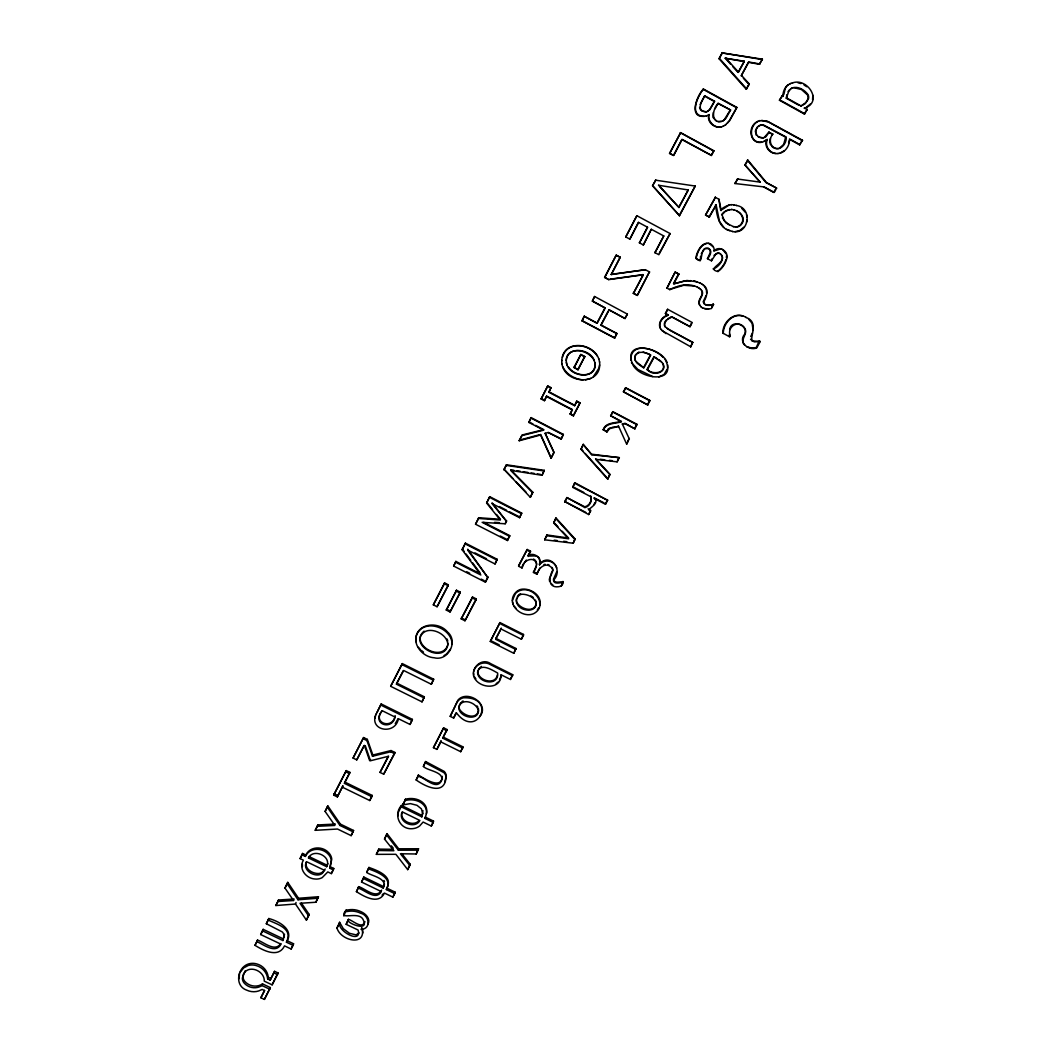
<?xml version="1.0" encoding="UTF-8"?>
<svg xmlns="http://www.w3.org/2000/svg" width="1052" height="1052" viewBox="0 0 1052 1052"><rect width="100%" height="100%" fill="white"/><g stroke="black" fill="none" stroke-linecap="round" stroke-linejoin="round"><path stroke-width="1.5" d="M544.673 539.808L546.869 535.718L568.645 538.808L553.694 522.962L555.956 517.952L575.036 538.913L573.208 543.226L544.673 539.808L546.869 534.942L568.593 538.032L562.202 531.247M532.72 492.849L510.667 470.415L542.03 475.28L544.305 470.336L506.433 464.787L504.053 469.337L530.34 497.333L532.746 492.165L510.746 469.771L513.876 470.257M548.881 392.251L551.038 387.649L547.737 385.926L541.149 398.971L544.449 400.694L546.619 396.091L572.314 409.517L570.21 414.133L573.498 415.856L580.06 402.837L576.772 401.114L574.655 405.73L548.881 392.251L550.314 389.03M542.03 475.28L544.305 470.336M539.65 563.819L539.637 564.661L539.65 563.819C550.275 552.208 563.819 570.434 553.497 580.139C554.115 587.108 567.712 578.35 561.163 586.161C548.46 589.778 548.079 578.35 552.734 570.289A4.905 4.773 -0.5 0 0 552.09 567.475M536.257 565.897L533.456 572.472L536.954 574.247L539.86 568.014M362.874 932.992L362.493 929.416M539.689 562.005C541.293 550.025 522.055 561.189 530.445 551.958L530.471 551.143L527.197 549.473L518.689 565.424L518.636 566.265L522.002 567.975C522.423 560.282 534.81 555.206 536.612 564.293M397.932 815.971L398.05 813.472M528.183 556.482L530.471 551.143M706.668 293.337L706.365 289.353L704.156 285.907M530.34 497.333L532.746 492.165M518.636 566.265L527.197 549.473M501.252 629.096L521.384 639.248L523.449 635.434L523.488 634.448L499.976 622.587L490.285 641.457L513.81 653.292L515.927 648.479L495.847 638.367L501.344 628.123L495.742 639.366L515.861 649.492M726.406 257.701L726.498 255.781M521.384 639.248L523.488 634.448M477.74 671.058C477.345 680.197 495.242 686.009 497.399 674.989M758.295 126.201A6.299 6.01 -68.5 0 1 763.634 125.451L785.634 137.181L783.714 144.321L779.243 148.464M761.924 137.904C755.533 137.602 753.837 129.422 758.808 126.043A6.312 6.023 -68.5 0 1 764.146 125.306L786.212 137.049C786.975 144.729 778.414 152.882 771.668 146.294M283.909 937.279L284.001 935.78A6.102 5.576 12.9 0 0 282.186 931.875L266.314 923.735L268.825 918.514C278.951 921.197 294.691 929.639 286.433 942.224L293.035 945.353L291.102 948.996L284.513 945.866C278.504 958.477 263.25 950.508 255.005 945.34L257.516 940.093C263.92 942.132 275.059 952.533 280.831 943.512M284.54 934.215L282.922 940.554L262.566 930.902L263.158 929.337L283.475 938.976L282.922 940.554M522.002 567.975L523.909 563.662M519.254 440.749L521.976 435.567L543.726 430.15L528.867 422.417L531.128 417.618L563.346 434.384L561.137 439.197L548.263 432.503L545.146 433.266L553.983 452.715L551.064 458.212L540.636 434.989L519.254 440.749L522.029 435.015L543.726 429.597L535.639 425.389M500.91 676.541L500.87 674.661L510.615 679.539L512.732 674.713L490.613 663.615C480.646 656.579 468.022 670.952 475.714 679.947C482.381 688.613 500.66 689.231 501.002 675.463M513.81 653.292L515.927 648.479M528.867 422.417L531.128 417.618M509.655 536.402L482.145 522.344L505.17 523.778L506.499 521.266L491.994 503.553L519.57 517.689L521.674 513.074L489.732 496.675L486.616 503.066L500.331 520.03L478.568 518.465L475.543 524.225L507.458 540.531L509.733 535.626L483.723 522.331M519.57 517.689L521.674 513.074M753.14 330.459L752.101 323.28L748.524 319.058M743.028 316.218C732.481 312.668 723.329 323.595 723.25 333.431L722.842 333.103C722.54 321.61 735.387 310.195 746.223 317.572M782.872 96.389C782.78 91.103 785.489 85.554 790.591 83.502M721.304 126.819C713.927 128.752 707.483 120.493 708.851 114.668C706.313 122.86 716.307 129.975 723.5 126.082M490.285 641.457L499.976 622.587M507.458 540.531L509.733 535.626M495.742 639.366L495.847 638.367M539.413 564.543C541.925 557.705 533.916 551.761 528.091 555.601M506.499 521.266L492.112 502.843M505.17 523.778L506.577 520.516M667.599 367.976L667.678 364.86M700.579 256.162L700.316 260.764L695.819 258.345C696.7 251.454 702.341 240.211 710.836 244.038C718.121 250.034 709.035 252.73 720.883 248.798M455.845 561.387L453.636 566.055L485.406 582.164L487.839 577.587L467.601 550.012L495.045 563.977L497.188 559.309L465.405 543.134L462.157 549.775L480.83 574.997L455.647 562.215L455.845 561.387L479.567 573.432M634.75 358.482C635.106 349.922 645.836 351.684 650.715 355.168L643.824 368.016L637.288 363.374L634.803 359.626M495.045 563.977L497.188 559.309M503.961 469.981L506.433 464.787M462.696 748.025L462.867 746.815L443.076 737.031L442.853 738.215L462.696 748.025L460.71 751.707L440.88 741.91L441.104 740.713L436.882 749.379L433.437 747.683L443.642 727.852L447.087 729.562L442.853 738.215M487.839 577.587L467.772 549.21M375.143 718.056L375.446 716.031M460.71 751.707L460.881 750.497M485.406 582.164L487.97 576.72M799.204 105.437L786.304 98.296L786.843 94.733M786.304 98.296L788.671 91.485L791.051 88.618M447.994 643.18C446.416 665.508 407.098 646.007 424.074 631.121M243.341 974.389L243.025 976.269A8.324 7.548 13.1 0 0 244.603 981.161C248.877 986.342 256.885 987.762 262.513 983.883L270.364 987.578L264.407 999.4L260.883 997.743L264.486 990.353M536.191 603.033C534.929 613.474 520.595 609.279 517.032 602.559A6.023 5.839 3.1 0 1 516.663 598.312M476.069 599.798L476.227 598.89L472.493 597.01L461.223 618.892L464.958 620.772L476.069 599.798L472.322 597.917L472.493 597.01M566.213 360.599C567.764 344.872 589.554 349.922 594.367 360.889M455.148 706.339L450.203 716.359L453.649 718.069L455.937 713.019M812.578 99.782L812.802 95.219M433.266 822.467L433.503 821.099L425.31 817.102L425.061 818.456L433.266 822.467L431.32 826.044L423.114 822.046L419.669 825.952A13.058 12.216 8.8 0 1 412.726 828.66C399.957 830.12 392.883 814.721 401.456 805.438L422.089 815.51L421.826 816.852L401.141 806.766L401.456 805.438M788.579 143.098L788.947 140.994M486.616 503.066L489.732 496.675M431.32 826.044L433.503 821.099M327.356 865.02C330.012 855.276 312.904 848.504 308.499 857.959L326.672 866.703L327.816 863.574M464.958 620.772L476.227 598.89M433.437 747.683L443.642 727.852M561.807 360.691C562.649 339.401 593.052 342.11 598.825 358.995M239.527 973.508L239.12 978.715M409.899 865.638L400.431 853.764L416.197 853.987L418.538 848.754L398.682 848.793L387.031 833.657L384.519 839.088L393.856 850.739L378.418 850.516L376.353 854.356L395.881 854.303L407.729 869.649L410.175 864.205L401.68 853.527M416.197 853.987L418.538 848.754M512.363 600.587L515.164 593.893A10.625 10.31 2.9 0 1 521.056 590.211C534.311 586.437 548.434 605.768 533.732 613.618C522.2 618.826 505.552 604.335 515.23 592.999A10.599 10.283 2.9 0 1 521.108 589.317C530.011 587.66 542.477 595.222 539.755 605.36M664.259 324.332L664.509 323.082A8.074 7.903 -56.8 0 1 666.192 320.15M776.047 153.447C769.328 153.027 764.515 145.794 767.303 139.495L766.777 139.614C763.41 146.991 770.721 154.933 778.309 153.46M713.282 112.551L712.914 117.298L716.386 121.019M407.729 869.649L410.175 864.205M478.568 518.465L478.713 517.716L500.436 519.293L496.518 514.454M599.153 367.069L599.587 364.899M402.022 812.249C397.617 822.283 414.975 829.778 419.88 820.468L402.416 811.947L401.719 813.591M306.342 862.009C304.304 868.899 312.47 873.66 318.401 873.515A7.666 7.088 12.7 0 0 322.977 871.713L324.161 870.504M475.543 524.225L478.713 517.716M442.313 776.35C441.472 790.499 423.89 778.204 418.38 775.061L418.117 776.323C424.469 776.968 435.607 790.407 441.196 781.452C445.588 771.773 427.493 770.998 423.391 766.461L425.613 761.543L444.128 771.366A7.548 7.114 7.8 0 1 446.285 776.139L444.786 781.794M423.391 766.461L425.613 761.543M460.04 592.999L460.224 592.105L456.463 590.211L446.285 610.081L450.046 611.975L460.04 592.999L456.266 591.092L456.463 590.211M381.666 890.084C376.419 899.67 364.86 888.361 358.679 886.639L356.404 891.649C364.045 896.475 378.641 905.18 384.467 893.082L392.856 897.119L394.75 893.621L395.065 892.122L386.702 888.085C393.777 876.211 377.037 870.425 368.963 867.44L366.688 872.437C371.566 876.106 388.28 878.196 383.217 888.059L363.427 878.525L363.808 877.052L383.559 886.573L383.217 888.059M392.856 897.119L395.065 892.122M425.363 762.792L443.905 772.628A7.561 7.127 7.8 0 1 446.074 777.402C444.575 796.035 425.468 786.62 416.158 779.979L418.38 775.061M418.275 850.161L398.379 850.2L398.682 848.793M450.046 611.975L460.224 592.105M462.157 549.775L465.405 543.134M394.75 893.621L386.36 889.571L386.702 888.085M746.499 222.261L747.078 219.697M422.759 813.525L421.379 808.843L416.96 805.293L410.398 803.623L402.824 804.898L405.467 799.204C412.502 797.377 421.339 799.033 425.363 805.582A12.492 11.717 8.7 0 1 426.691 812.42L425.061 818.456M424.087 697.923L396.446 684.194L403.639 670.479L431.333 684.26L433.674 679.224L402.324 663.602L390.66 686.312L422.01 701.868L424.35 696.818L396.775 683.116L403.232 670.782M403.166 805.082L405.467 799.204M431.333 684.26L433.674 679.224M402.824 804.898L403.126 803.583M707.786 248.18C698.331 246.865 704.63 266.629 696.174 258.503C697.305 252.375 700.343 244.774 707.102 243.275M287.393 939.62C291.759 927.864 275.637 923.695 268.247 920.053L268.825 918.514M422.01 701.868L424.35 696.818M448.113 585.675L448.323 584.794L444.575 582.9L433.319 604.847L437.067 606.728L448.113 585.675L444.352 583.781L444.575 582.9M384.519 839.088L387.031 833.657M359.087 932.966L356.063 934.873L349.461 933.295L343.281 928.666L339.612 922.288L336.956 927.982C340.677 941.145 367.319 946.787 361.783 927.746M361.27 929.521L361.664 927.956M376.156 713.835C368.239 730.811 395.42 735.611 398.406 718.713L410.043 724.46L412.397 719.397L381.192 703.946L375.788 714.979M410.043 724.46L412.397 719.397M378.418 850.516L378.773 849.109L392.633 849.306M376.353 854.356L378.773 849.109M437.067 606.728L448.323 584.794M366.688 872.437L368.963 867.44M770.314 138.509L769.722 141.862L770.551 144.952M358.679 886.639L358.285 888.125C364.479 889.847 376.064 901.169 381.324 891.57L361.546 882.049L363.808 877.052M394.566 753.666L394.894 752.443L391.055 750.549L372.868 755.02L372.487 756.256L390.726 751.772L394.566 753.666L383.691 774.193L380.022 772.405L388.201 756.362M339.612 922.288C336.758 931.086 362.361 944.63 358.075 930.021L346.174 924.34L348.436 919.33C352.946 920.421 362.19 929.81 364.952 921.644M346.174 924.34L348.436 919.33M390.726 751.772L391.055 750.549M348.028 920.881C351 924.826 368.884 931.138 363.282 919.948C359.205 909.927 336.574 921.973 346.095 910.151L350.145 909.638A18.936 17.397 9.9 0 1 361.06 911.716C365.675 913.675 370.869 918.869 367.937 924.182M383.691 774.193L394.894 752.443M343.807 916.003L346.095 910.151M342.426 787.212L369.752 800.533L371.777 796.706L372.145 795.404L344.872 782.096L349.948 772.392L346.279 770.603L333.681 795.102L337.35 796.89L342.86 785.923L337.35 796.89M394.855 716.951L382.349 710.771C370.383 724.315 393.277 731.758 395.184 715.807C392.804 729.996 371.764 723.118 382.139 710.718M369.752 800.533L372.145 795.404M351.144 835.643L353.564 830.475L340.375 824.084L327.803 805.885L325.121 811.447L334.891 825.439L317.336 826.307L315.232 830.317L337.508 829.029L351.144 835.643L353.564 830.475M396.446 684.194L396.775 683.116M390.66 686.312L402.324 663.602M372.868 755.02L367.345 739.385L363.597 737.544L353.077 758.071L356.76 759.873L364.36 745.381L369.62 760.57L370.541 759.597M302.595 853.448L300.109 858.603L303.384 860.168C298.268 868.689 305.987 878.538 315.021 879.012A11.611 10.744 12.7 0 0 322.241 877.592L327.803 871.924L331.341 873.62L333.313 869.899L333.76 868.452L330.223 866.756L331.761 859.142A11.427 10.586 12.7 0 0 328.632 852.685C322.162 845.387 308.46 846.466 305.343 856.433L302.069 854.868L302.595 853.448L305.856 855.013M331.341 873.62L333.76 868.452M376.945 712.493L381.192 703.946M333.313 869.899L329.763 868.202L330.223 866.756M308.63 915.911L299.991 903.287L315.863 902.248L318.467 896.738L298.531 898.263L287.761 882.352L284.987 888.085L293.521 900.512L277.952 901.511L275.848 905.535L295.507 904.036L306.395 920.132L309.13 914.372L301.372 903.037M315.863 902.248L318.467 896.738M324.7 870.425L306.54 861.693C302.411 868.886 311.26 875.395 317.928 874.975A7.68 7.101 12.7 0 0 322.504 873.173L325.173 868.978M372.487 756.256L366.951 740.582L367.345 739.385M326.672 866.703L327.133 865.27L309.012 856.538L308.499 857.959M353.156 831.856L339.941 825.452L340.375 824.084M306.395 920.132L309.13 914.372M353.077 758.071L363.597 737.544M356.76 759.873L363.992 745.618M291.102 948.996L293.561 943.762L286.972 940.646L286.433 942.224M371.777 796.706L344.438 783.372L349.948 772.392M293.035 945.353L293.561 943.762M556.797 571.617L553.47 579.271C554.207 584.741 561.926 580.388 563.162 582.466M344.438 783.372L344.872 782.096M243.499 974.113C248.601 964.119 264.841 970.812 264.249 981.135L272.126 984.843L278.083 972.995L274.546 971.325L270.18 980.148L267.668 978.952C267.129 972.6 262.342 967.183 256.215 965.578A13.321 12.085 13.1 0 0 248.219 965.486L243.577 967.971L240.001 972.469M333.681 795.102L346.279 770.603M272.126 984.843L278.083 972.995M386.36 889.571C393.448 877.67 376.669 871.884 368.581 868.886M270.18 980.148L274.546 971.325M317.993 898.237L298.005 899.776L298.531 898.263M264.407 999.4L270.364 987.578M295.507 904.036L296.033 902.524M267.668 978.952L268.247 977.295C267.708 970.957 262.934 965.552 256.82 963.948A13.295 12.059 13.1 0 0 248.837 963.856C237.344 967.104 234.149 985.803 246.655 990.129A15.044 13.637 13 0 0 258.7 990.958L262.132 989.419L264.657 990.603L260.883 997.743M293.521 900.512L294.06 899L278.517 900.012L275.848 905.535M325.121 811.447L327.803 805.885M245.287 970.68L242.394 977.926A8.35 7.561 13.1 0 0 243.972 982.831C248.259 988.012 256.293 989.432 261.922 985.54L262.513 983.883M317.336 826.307L317.835 824.939L335.351 824.071M315.232 830.317L317.835 824.939M383.559 886.573L384.467 884.061M284.987 888.085L287.761 882.352M277.952 901.511L278.517 900.012M257.516 940.093L256.912 941.685C263.513 944.315 275.558 954.44 281.002 944.196L260.659 934.544L263.158 929.337M552.471 571.775L549.315 579.179L549.591 581.427M667.152 369.107L664.128 374.42L658.815 376.984M422.089 815.51L422.733 813.827M421.826 816.852L422.93 810.566M329.763 868.202L331.301 860.575A11.454 10.599 12.7 0 0 328.171 854.106C321.965 847.333 309.525 847.544 305.343 856.433M729.654 329.763C731.035 318.703 748.866 324.976 744.658 334.194C737.86 341.953 748.419 351.158 756.704 347.975L760.28 341.466L752.048 340.901M420.156 637.63C424.613 623.718 447.047 632.134 447.784 644.179M447.665 645.257C443.102 658.999 420.971 650.662 420.103 638.748M594.038 504.565L594.788 502.738M562.425 357.378C566.686 340.48 589.633 343.688 597.299 356.049M478.344 711.389C475.399 720.133 463.274 715.255 459.711 709.508A5.931 5.654 7.2 0 1 459.303 705.392L460.763 702.657M499.49 680.026L500.686 677.146M455.463 705.432L457.659 701.368A10.467 9.968 7.1 0 1 463.419 697.805C498.043 696.463 476.964 740.108 456.45 712.861L453.649 718.069M473.742 671.426C475.333 664.062 484.236 660.695 490.482 664.667L512.653 675.778M598.93 368.161L593.381 376.721M398.392 812.21L401.141 806.766M701.224 253.874L704.695 248.666L708.785 248.561M752.469 332.958L750.733 336.535M706.089 295.533L703.209 301.727C704.09 306.171 710.034 305.974 713.269 304.396M700.185 104.45L704.801 95.824L714.584 101.202L709.876 109.645L706.247 111.985M612.185 427.296L618.55 426.402L609.489 428.703L606.899 432.004L603.23 429.597C605.715 422.154 615.302 423.246 621.285 421.287L610.647 415.724L612.829 411.661L636.894 424.258L634.921 428.861L625.283 423.811L622.311 423.982L625.098 423.272L634.921 428.861M603.361 430.15C605.847 422.694 615.459 423.772 621.456 421.813L610.647 415.724M300.109 858.603L302.069 854.868M608.188 311.142L600.902 324.976L616.827 333.418L614.67 338.126L582.045 320.873L584.268 316.165L597.168 323.253L605.202 307.986L593.67 301.674M625.059 318.532L608.911 309.761L625.059 318.532L627.386 314.127L594.564 296.493L592.355 301.174L605.202 307.986M637.288 295.441L649.426 271.863L637.288 295.441L633.422 293.376L643.245 274.809L608.7 279.622L604.611 277.307L616.222 255.136L620.285 257.372L611.265 274.559L620.101 257.214M625.756 236.937L636.868 215.713L625.756 236.937L629.846 239.133L638.617 222.419M652.529 185.796L655.738 180.155L652.529 185.796L679.526 215.699L695.227 186.046L655.475 180.168M669.519 153.355L680.631 132.618L713.9 150.791L711.454 155.42L681.814 139.521L673.451 155.486L669.519 153.355L673.753 155.407L682.143 139.403L711.454 155.42M725.407 124.886L729.667 120.664L736.873 107.422L703.459 89.039C696.463 95.837 687.495 120.454 706.72 115.773M741.66 75.586L749.3 83.963L746.184 89.17L719.055 58.754L722.119 52.929L762.424 59.175L759.386 64.264L748.34 62.305L741.187 75.862L748.827 62.002L759.899 63.962M255.005 945.34L256.912 941.685M260.659 934.544L262.566 930.902M266.314 923.735L268.247 920.053M433.319 604.847L444.352 583.781M453.636 566.055L455.647 562.215M541.149 398.971L547.737 385.926M582.045 320.873L584.268 316.165M592.355 301.174L594.564 296.493M604.742 277.518L616.222 255.136M669.822 153.263L680.631 132.618M703.459 89.039C697.884 95.85 688.218 115.786 704.248 116.417M719.055 58.754L722.54 52.6M544.449 400.694L546.619 396.091M704.801 95.824C701.842 100.505 695.898 110.539 705.366 111.88M597.049 322.938L605.058 307.71M629.846 239.133L638.393 222.34L647.651 227.285L639.471 242.854L647.414 227.193M446.285 610.081L456.266 591.092M574.076 367.319L580.849 354.445L584.754 356.497L578.048 369.778L574.076 367.319L578.048 369.778M574.142 367.727L580.849 354.445M714.584 101.202L709.482 109.829L707.47 111.486M651.306 229.283L643.364 244.945L651.306 229.283L663.786 235.964L654.975 252.625L663.786 235.964M609.069 310.038L601.034 325.292L616.998 333.747M715.084 108.751L717.872 103.451L730.614 110.026L718.292 103.241C712.664 108.593 710.153 122.86 721.462 121.611M577.969 369.37L584.754 356.497M730.561 64.159L725.196 58.241L744.329 61.213L738.083 72.457L732.718 66.526M744.329 61.213L738.543 72.18L725.63 57.926M398.129 718.661L395.25 723.631M633.422 293.376L643.245 274.809M678.658 207.441L688.245 189.965L678.974 207.481L659.512 186.414M380.022 772.405L388.569 756.243L370.159 760.833M461.223 618.892L472.322 597.917M730.167 110.21L724.052 120.099M570.21 414.133L572.314 409.517M730.614 110.026L725.775 118.508L722.579 121.151M574.655 405.73L576.772 401.114M551.064 458.212L553.957 452.123L545.146 433.266M561.137 439.197L563.346 434.384M574.168 413.949L580.06 402.837M614.67 338.126L616.827 333.418M624.862 318.23L627.386 314.127M659.341 253.151L670.071 233.544L658.854 254.715L654.712 252.48M679.211 215.634L695.227 186.046M711.06 155.499L713.9 150.791M736.873 107.422L729.851 119.77M746.184 89.17L749.3 83.963M759.386 64.264L762.424 59.175M595.563 458.698L609.936 474.228L607.767 479.173L581.02 449.296L583.281 444.312L591.895 454.806L619.378 457.659L591.789 454.201M675.147 272.06L666.968 288.156L675.147 272.06L678.921 274.112L673.78 283.751L683.958 281.094L690.717 280.66M705.537 215.068L715.426 197.289L705.537 215.068L709.403 217.014L716.136 204.956L719.529 221.499L723.763 227.311M581.02 449.296L583.281 444.312M673.477 283.527L678.606 273.914M709.022 216.949L716.136 204.956M588.121 508.8L590.632 510.93L588.673 514.546L564.74 501.528L566.857 497.57L584.846 506.84C588.896 505.894 591.711 501.567 591.119 497.491M566.857 497.57L584.938 507.564C589.817 506.433 592.618 500.568 590.685 495.992L590.79 496.689L572.748 487.352L574.813 482.71L607.622 500.305L605.479 504.276L594.209 498.451M623.455 391.791L625.638 387.701L649.768 400.391L647.808 404.967L623.455 391.791L647.808 404.967M660.235 327.922C658.21 322.241 663.115 316.731 668.362 315.179L665.377 313.457L667.612 309.275L692.282 322.556L690.02 326.725L671.544 316.744L667.678 318.835M734.888 183.521L737.768 178.985L734.888 183.521L764.199 186.94L774.272 192.437L776.613 188.098L766.5 182.561L747.854 160.128L744.855 164.901L760.149 182.127L744.855 164.901M792.314 82.963C807.831 77.098 823.532 102.636 804.149 108.172L807.305 109.382L804.293 113.997L779.44 100.256L782.333 95.693C785.252 96.126 783.622 86.106 788.461 84.804M336.956 927.982L339.52 924.011M356.404 891.649L358.285 888.125M361.546 882.049L363.427 878.525M416.158 779.979L418.117 776.323M450.203 716.359L457.844 700.251A10.441 9.955 7.1 0 1 463.603 696.687C474.044 694.188 488.496 706.365 479.778 716.543M553.694 522.962L555.956 517.952M564.793 502.225L566.91 498.253M572.748 487.352L574.813 482.71M610.804 416.237L612.829 411.661M623.639 392.264L625.638 387.701M665.653 313.746L667.612 309.275M745.329 164.848L747.854 160.128M779.44 100.256L782.333 95.693M443.747 735.782L447.087 729.562M606.899 432.004L608.293 428.887L610.633 427.664M436.882 749.379L440.88 741.91M778.427 148.595C770.314 149.003 768.052 139.416 772.826 134.091L768.723 132.263L764.186 137.575M769.262 132.131L765.817 136.786L762.805 137.996M533.456 572.472C535.902 568.711 539.018 561.663 533.509 559.046M643.114 352.012L650.478 354.787L643.6 367.595L635.579 361.165M771.839 135.037L772.826 134.091M536.954 574.247C538.295 568.304 545.33 561.794 550.972 567.002A4.918 4.787 -0.5 0 1 552.76 571.131M658.631 359.574C672.307 368.266 655.896 379.259 647.085 369.436L653.963 356.641M647.322 369.857L654.212 357.022L661.208 361.835M719.029 253.203L715.952 253.834L711.468 260.817L707.444 258.687L710.402 252.27L709.508 249.206M712.151 258.66L711.468 260.817M713.782 251.139C719.476 244.458 730.022 252.256 726.393 259.818A22.408 21.75 -63.6 0 1 718.016 271.508C704.761 268.668 728.707 262.816 720.909 254.295M719.87 253.545C726.511 257.885 718.306 267.773 713.059 268.878M603.94 502.843L594.104 497.754C601.35 504.513 583.978 509.628 590.632 510.93M461.552 749.261L462.867 746.815M575.036 538.913L573.208 543.226M590.527 510.207L588.673 514.546M607.767 479.173L609.161 475.662M618.458 458.448L617.116 461.854L595.669 459.316L610.081 474.873M634.711 428.309L636.894 424.258M647.572 404.468L649.768 400.391M690.02 326.725L691.19 323.635M804.293 113.997L807.305 109.382M617.116 461.854L619.378 457.659M626.663 444.154L629.201 438.526L626.663 444.154L618.379 425.863M510.693 678.474L512.732 674.713M563.122 581.598L561.163 586.161M607.491 499.608L605.479 504.276M692.637 342.268L690.73 346.779L692.637 342.268L666.85 328.342M711.744 306.96L713.19 304.291M763.686 186.94L773.733 192.424L775.285 189.544M799.507 144.808L802.492 140.297L799.507 144.808L790.276 139.732M702.394 307.855L707.01 309.17L711.415 308.565L713.572 304.567L708.351 305.198L705.182 304.528M729.523 334.01L729.338 336.574L730.298 335.93C726.367 326.449 739.346 318.901 744.882 328.474C748.38 334.128 739.043 339.941 744.75 345.227M746.618 346.647L751.391 347.975L756.217 347.607L759.268 340.848M450.44 649.123L446.548 653.989L443.997 655.62M478.41 669.335L481.408 666.403M757.177 127.213L755.336 131.092L756.322 135.353M537.362 609.805L538.755 607.714M788.093 91.708L789.184 90.078M517.268 596.826L518.176 595.485A6.062 5.878 3 0 1 520.53 593.722M524.527 562.504L526.316 560.058M727.392 123.163L729.22 120.822M721.58 214.674L723.908 212.017M382.1 895.134L383.493 893.529M714.019 255.399L717.49 252.94M728.97 205.061C712.783 216.396 723.71 205.14 731.442 204.693M743.817 227.219L739.924 230.454L735.006 231.69M810.264 104.109L806.595 107.08M418.998 820.678C413.673 826.648 401.404 821.888 401.693 813.867M539.637 564.661C544.2 558.481 554.864 560.637 556.797 567.948M496.163 683.682L497.99 682.183M763.897 141.31L766.777 139.614M757.966 121.414C748.524 125.951 749.024 143.572 761.609 142.125M784.056 150.857L780.032 153.079M706.339 115.944L709.245 114.497M723.079 126.24L725.841 124.728M790.473 88.855L792.551 87.789M461.828 701.671L463.09 700.974M671.833 317.033L667.967 319.137A8.087 7.916 -56.7 0 0 664.785 323.398L664.667 325.765M725.407 210.887L731.89 209.453M793.655 87.618L801.466 89.538L807.357 94.785A5.628 5.326 -67.8 0 1 807.778 99.269L805.963 102.531L800.638 106.226L805.069 103.793L808.396 99.059A5.641 5.339 -67.8 0 0 807.989 94.562C804.517 89.841 797.916 85.764 791.959 88.039M668.362 315.179C662.458 315.626 656.632 323.977 661.064 329.526M638.88 352.012L635.355 355.024L635.013 360.008M760.044 120.546C743.685 125.227 751.575 151.186 767.303 139.495M676.212 286.775L669.637 289.51L683.695 285.302L694.517 286.039M723 120.98L718.069 121.743M590.685 378.483L585.385 379.89M790.013 83.752L792.906 82.7M677.422 286.433C684.01 284.342 691.572 284.001 697.792 287.406M519.32 440.183L539.111 434.831M729.628 209.506L725.827 210.939L721.988 214.726L724.302 220.683L729.286 224.97M543.845 564.622L545.173 564.28M777.757 153.553C785.029 153.145 789.881 145.741 789.539 138.89L800.099 144.703M759.531 120.717L766.908 120.927L802.492 140.297M405.165 800.519C412.213 798.678 421.063 800.348 425.113 806.91A12.519 11.73 8.7 0 1 426.441 813.761M610.121 279.188L643.009 274.611M361.388 929.297C371.672 928.824 369.042 914.99 360.665 913.241A18.975 17.437 9.9 0 0 349.724 911.163L345.674 911.689M611.107 274.362L645.389 269.707L649.663 272.06M611.265 274.559L645.389 269.707M706.628 111.801L702.144 111.091L700.277 109.513M708.917 308.762L704.393 308.617M735.006 226.903L736.729 226.811A6.588 6.365 -64.3 0 0 740.805 224.431C745.04 219.907 741.857 213.056 736.558 211.071M763.331 137.878L758.308 136.918M776.613 188.098L765.974 182.588L747.38 160.193M731.008 204.653L734.059 204.824M761.74 120.336L768.815 122.216L801.874 140.416M721.172 210.531L718.976 199.42L719.726 204.759M494.532 522.357L499.135 522.647M732.297 231.466C748.945 235.227 753.285 207.809 736.321 205.456M583.11 379.917C574.76 379.193 566.213 374.328 562.649 366.517M600.14 459.251L604.729 459.79M609.305 460.329L612.369 460.684M554.167 540.163L557.323 540.544M563.648 541.293L566.818 541.675M737.307 178.998L760.149 182.127M506.341 465.418L544.305 470.98M733.112 226.614L737.176 226.903A6.614 6.378 -64.2 0 0 741.265 224.51C746.539 218.711 740.332 211.031 733.915 209.913M517.005 470.744L520.135 471.23M523.265 471.717L527.959 472.44M531.089 472.927L534.219 473.413M537.335 473.9L540.465 474.386M658.447 185.244L688.245 189.965M722.119 52.929L761.911 59.491M725.196 58.241L743.856 61.516M731.456 209.401L734.362 209.966M733.612 204.798L736.768 205.495M693.702 280.779L700.448 283.198M697.292 281.805L686.93 280.476L673.977 283.856M797.995 82.792L800.98 83.581M732.744 231.571L726.472 229.31M652.74 376.59L637.907 369.476L631.45 362.611M708.561 243.209L713.309 246.931M547.803 564.464L549.091 564.977M733.56 226.706L726.051 222.971L722.382 217.83M718.621 253.045L720.278 253.703M707.444 258.687C709.495 256.833 713.243 250.245 708.404 248.417M647.085 369.436C652.49 375.327 667.507 373.131 662.536 363.321M729.891 230.782C718.306 227.719 716.846 214.555 715.518 204.798M261.922 985.54L269.785 989.248M273.98 972.968L277.531 974.639M268.247 977.295L270.758 978.491M718.016 271.508L717.609 271.324A22.355 21.697 -63.7 0 0 725.972 259.66M334.141 793.8L337.797 795.575M345.858 771.866L349.527 773.654M363.203 738.741L366.951 740.582M443.418 729.023L446.863 730.732M380.824 705.077L412.108 720.554M402.009 664.64L433.437 680.302M499.871 623.547L523.449 635.434M446.508 609.147L450.256 611.041M461.407 617.945L465.142 619.825M491.876 641.194L499.213 644.889M474.978 552.879L486.511 558.743M466.812 571.788L469.692 573.248M481.224 579.1L484.104 580.559M500.305 536.047L507.551 539.742M527.157 550.275L530.445 551.958M533.482 571.617L536.98 573.393M465.221 543.923L497.083 560.137M499.358 506.551L506.591 510.273M509.484 511.759L519.622 516.953M489.614 497.372L521.621 513.797M572.683 486.682L583.768 492.415M564.74 501.528L585.78 512.377M574.879 483.368L607.622 500.305M531.102 418.144L563.399 434.936M528.893 421.891L532.943 423.995M561.097 438.631L548.263 432.503M547.737 386.373L551.051 388.109M576.838 401.601L580.139 403.324M548.868 391.791L574.589 405.23M546.619 396.565L572.38 410.017M603.23 429.597L606.754 431.452M541.149 398.484L544.449 400.207M570.145 413.62L573.498 415.856M612.987 412.16L637.104 424.798M580.928 354.826L584.833 356.878M625.835 388.162L650.018 400.878M584.347 316.455L597.168 323.253M581.953 320.558L614.513 337.784M692.979 342.623L670.163 330.499L664.864 326.475M690.73 346.779L662.037 330.683M722.842 333.103L729.759 336.903M604.611 277.307L608.7 279.622M633.212 293.14L637.065 295.191M665.377 313.457L668.073 314.89M671.544 316.744L689.691 326.409M675.45 272.244L678.921 274.112M616.393 255.294L620.285 257.372M666.679 287.932L669.927 289.747M760.28 341.466L754.258 341.9L750.523 339.204M639.248 242.723L643.364 244.945M636.868 215.713L670.071 233.544M705.918 215.121L709.403 217.014M715.031 197.276L719.384 199.446M680.315 132.749L713.506 150.883M703.078 89.275L736.413 107.62M704.419 96.048L714.19 101.413M768.723 132.263L772.286 134.222M786.883 98.073L801.243 106.028M781.767 95.916L782.819 96.495M780.005 100.045L804.912 113.813M697.437 287.183L699.251 288.274M665.982 333.629L660.801 329.197M700.093 282.975L702.723 284.605M655.133 357.364L657.461 358.837M804.03 84.988L806.805 86.751M745.75 317.283C758.097 321.82 751.43 332.603 751.667 340.546M530.918 595.945L533.364 597.536M712.888 304.133L713.572 304.567M722.579 249.403L726.222 253.913M550.801 583.4L552.826 584.873M663.207 357.483C655.08 348.291 630.608 341.164 630.727 360.165M700.632 306.5L702.762 308.131M698.896 288.038L700.79 289.484M421.563 650.57L423.496 652.135M702.355 284.382C709.416 288.143 707.062 296.651 703.578 301.99L704.472 304.015M741.726 208.375L745.447 212.386M504.053 469.337L512.824 478.436M516.111 481.855L525.987 492.086M553.668 522.213L557.941 526.723M743.369 78.242L748.814 84.213M658.71 185.231L678.974 207.481M555.969 518.702L575.102 539.702M568.304 366.753C574.576 377.379 596.615 378.72 594.972 362.743M652.779 185.796L679.526 215.699M580.941 448.704L583.071 451.084M585.214 453.478L607.622 478.515M719.476 58.452L746.67 88.933M418.38 647.23L420.59 649.781M583.373 444.891L591.895 454.806M514.297 606.281L515.967 608.227M486.747 502.369L492.612 509.615M391.383 845.847L393.251 848.162M700.435 289.247C706.668 294.008 697.042 299.36 699.685 304.909M386.689 835.051L398.379 850.2M462.341 548.973L464.208 551.485M466.075 554.01L470.731 560.295M472.585 562.807L480.041 572.88M700.987 306.776L699.33 304.646C696.818 299.596 704.183 295.809 701.684 290.878M474.583 677.028L475.872 678.869M327.343 807.213L339.941 825.452M477.003 705.905L477.897 707.22M287.209 883.838L298.005 899.776M667.06 362.414C660.84 346.358 620.588 339.323 633.291 365.57C641.496 379.667 677.633 383.678 665.166 359.429M622.311 423.982L629.398 439.092M664.391 325.449L665.14 326.791M540.636 434.423L551.051 457.607M384.019 880.485L384.506 881.668M535.534 600.192C539.913 612.79 520.885 612.908 516.979 603.48A6.036 5.852 3 0 1 516.598 599.219L518.11 596.379A6.075 5.891 3 0 1 521.937 594.222C527.433 594.13 534.048 597.089 536.033 602.52M447.074 639.024L447.797 641.102M365.268 745.697L369.988 759.334M566.318 362.453C568.816 378.615 600.6 380.298 594.262 360.494C589.107 346.345 561.097 346.634 567.094 365.057M512.521 601.928L513.152 604.15M598.706 358.6L599.64 362.112M561.86 363.492C564.674 384.611 602.73 386.426 599.522 361.704M746.539 214.713L747.091 217.172M719.989 206.192L720.751 210.479M699.593 107.383L699.777 108.527M584.846 506.84L584.938 507.564M473.531 672.807L473.808 675.029M478.41 708.588C480.212 720.646 463.406 718.674 459.527 710.652A5.944 5.668 7.2 0 1 459.119 706.523C462.315 697.068 477.595 703.065 478.423 711.113M416.04 641.759C413.66 623.797 437.856 619.944 447.547 632.028C458.646 641.207 448.205 661.511 434.226 657.776C420.3 656.935 408.294 638.998 421.365 628.715C432.49 620.904 451.939 630.345 452.071 644.1M562.82 581.454L562.859 582.321M561.768 360.297L561.899 363.887M302.358 864.113L302.424 866.664M546.869 534.942L546.869 535.718M477.595 672.11C477.319 682.945 498.885 686.864 497.662 673.056C492.481 670.203 480.37 662.221 477.595 672.11"/></g></svg>
